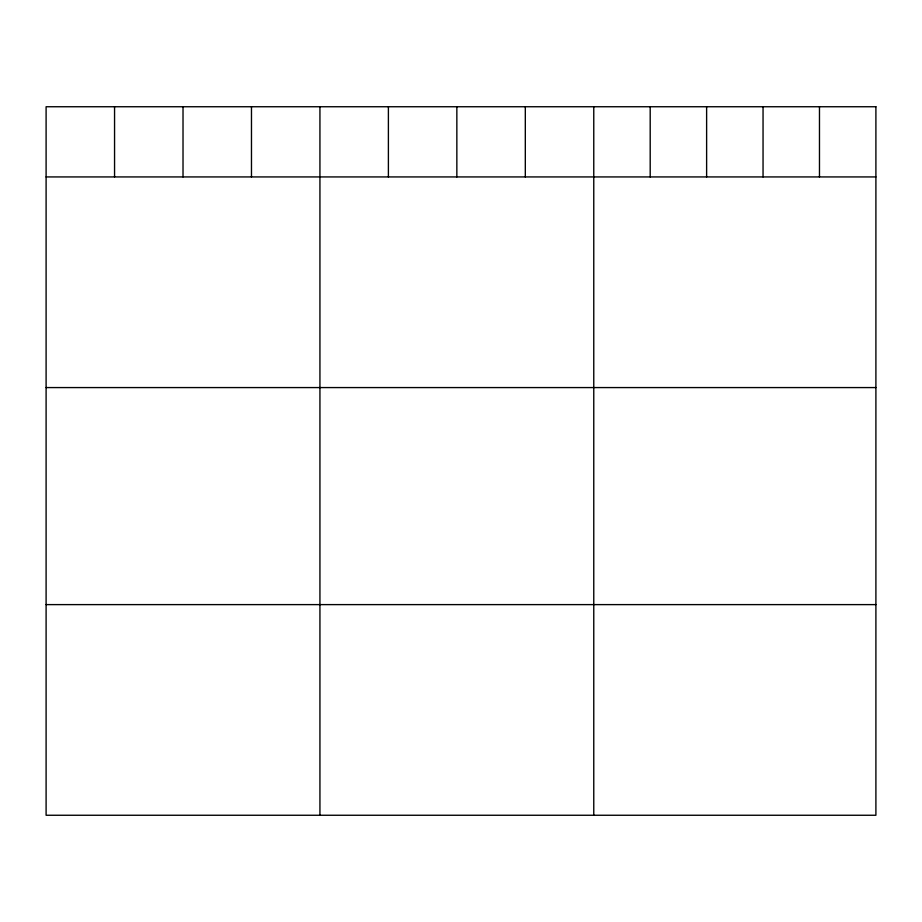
<?xml version="1.0" encoding="UTF-8"?>
<svg xmlns="http://www.w3.org/2000/svg" width="922" height="922" viewBox="0 0 922 922"><rect width="100%" height="100%" fill="white"/><g stroke="black" fill="none" stroke-linecap="round" stroke-linejoin="round"><path stroke-width="1.38" d="M46.1 176.932L875.9 176.932M46.1 387.574L875.9 387.574M46.1 604.613L875.9 604.613M819.474 106.745L819.474 176.932M763.047 106.745L763.047 176.932M706.621 106.745L706.621 176.932M650.194 106.745L650.194 176.932M593.768 106.745L593.768 815.255M525.31 106.745L525.31 176.932M456.851 106.745L456.851 176.932M388.393 106.745L388.393 176.932M319.934 106.745L319.934 815.255M251.476 106.745L251.476 176.932M183.017 106.745L183.017 176.932M114.559 106.745L114.559 176.932M875.9 106.745L46.1 106.745L46.1 815.255L875.9 815.255L875.9 106.745"/></g></svg>
